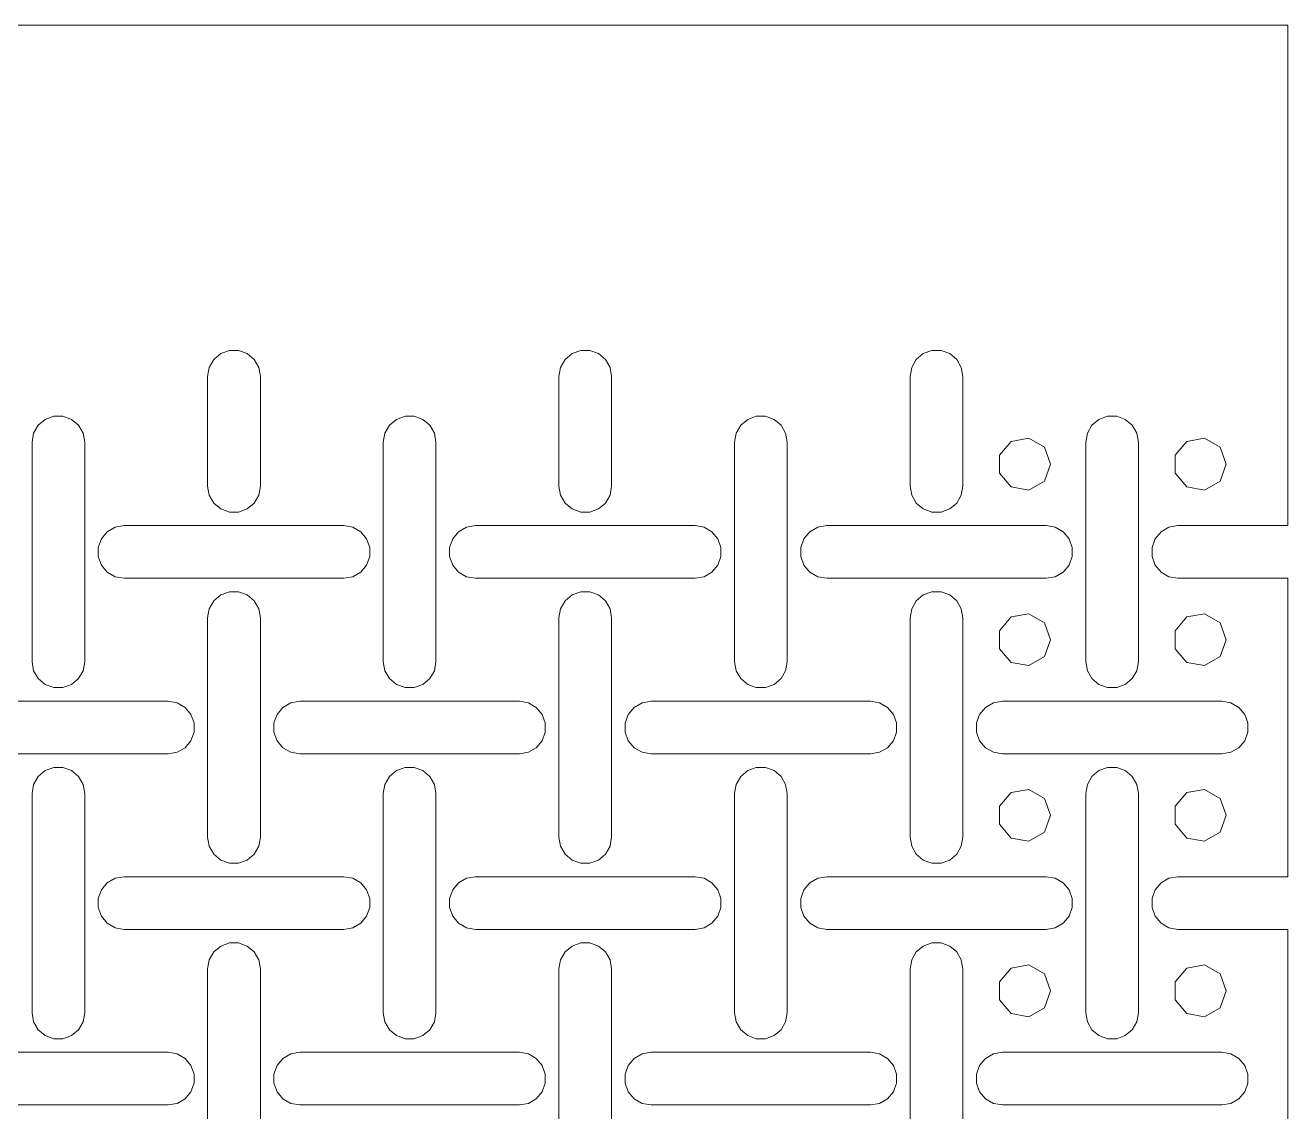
# Model space of a CAD drawing. Header units: metres. Extents: x 0 to 140, y 0 to 240.
# Drawn here: x 68.1 to 140, y 178.1 to 240 of the extents above; entities that cross this region are included whole.
import ezdxf

# ---------------------------------------------------------------- set-up
doc = ezdxf.new("R2010")
doc.units = ezdxf.units.M
doc.layers.add('TOP', color=1, linetype='Continuous', lineweight=0)

msp = doc.modelspace()

# ---------------------------------------------------------------- linework, layer by layer
at = {"layer": 'TOP'}
for p, q in [((140, 240), (0, 240)), ((140, 211.5), (140, 240)), ((79.25, 221.299), (79.74, 221.477)), ((79.74, 221.477), (80.26, 221.477)), ((80.26, 221.477), (80.75, 221.299)), ((99.25, 221.299), (99.74, 221.477)), ((99.74, 221.477), (100.26, 221.477)), ((100.26, 221.477), (100.75, 221.299)), ((119.25, 221.299), (119.74, 221.477)), ((119.74, 221.477), (120.26, 221.477)), ((120.26, 221.477), (120.75, 221.299)), ((78.59, 220.513), (78.851, 220.964)), ((78.851, 220.964), (79.25, 221.299)), ((80.75, 221.299), (81.149, 220.964)), ((81.149, 220.964), (81.41, 220.513)), ((98.59, 220.513), (98.851, 220.964)), ((98.851, 220.964), (99.25, 221.299)), ((100.75, 221.299), (101.149, 220.964)), ((101.149, 220.964), (101.41, 220.513)), ((118.59, 220.513), (118.851, 220.964)), ((118.851, 220.964), (119.25, 221.299)), ((120.75, 221.299), (121.149, 220.964)), ((121.149, 220.964), (121.41, 220.513)), ((78.5, 220), (78.59, 220.513)), ((78.5, 213.75), (78.5, 220)), ((81.41, 220.513), (81.5, 220)), ((81.5, 213.75), (81.5, 220)), ((98.5, 220), (98.59, 220.513)), ((98.5, 213.75), (98.5, 220)), ((101.41, 220.513), (101.5, 220)), ((101.5, 213.75), (101.5, 220)), ((118.5, 220), (118.59, 220.513)), ((118.5, 213.75), (118.5, 220)), ((121.41, 220.513), (121.5, 220)), ((121.5, 213.75), (121.5, 220)), ((68.59, 216.763), (68.851, 217.214)), ((68.851, 217.214), (69.25, 217.549)), ((69.25, 217.549), (69.74, 217.727)), ((69.74, 217.727), (70.26, 217.727)), ((70.26, 217.727), (70.75, 217.549)), ((70.75, 217.549), (71.149, 217.214)), ((71.149, 217.214), (71.41, 216.763)), ((88.59, 216.763), (88.851, 217.214)), ((88.851, 217.214), (89.25, 217.549)), ((89.25, 217.549), (89.74, 217.727)), ((89.74, 217.727), (90.26, 217.727)), ((90.26, 217.727), (90.75, 217.549)), ((90.75, 217.549), (91.149, 217.214)), ((91.149, 217.214), (91.41, 216.763)), ((108.59, 216.763), (108.851, 217.214)), ((108.851, 217.214), (109.25, 217.549)), ((109.25, 217.549), (109.74, 217.727)), ((109.74, 217.727), (110.26, 217.727)), ((110.26, 217.727), (110.75, 217.549)), ((110.75, 217.549), (111.149, 217.214)), ((111.149, 217.214), (111.41, 216.763)), ((128.59, 216.763), (128.851, 217.214)), ((128.851, 217.214), (129.25, 217.549)), ((129.25, 217.549), (129.74, 217.727)), ((129.74, 217.727), (130.26, 217.727)), ((130.26, 217.727), (130.75, 217.549)), ((130.75, 217.549), (131.149, 217.214)), ((131.149, 217.214), (131.41, 216.763)), ((68.5, 216.25), (68.59, 216.763)), ((71.41, 216.763), (71.5, 216.25)), ((88.5, 216.25), (88.59, 216.763)), ((91.41, 216.763), (91.5, 216.25)), ((108.5, 216.25), (108.59, 216.763)), ((111.41, 216.763), (111.5, 216.25)), ((125.26, 216.477), (124.25, 216.299)), ((126.149, 215.964), (125.26, 216.477)), ((128.5, 216.25), (128.59, 216.763)), ((131.41, 216.763), (131.5, 216.25)), ((135.26, 216.477), (134.25, 216.299)), ((136.149, 215.964), (135.26, 216.477)), ((68.5, 203.75), (68.5, 216.25)), ((71.5, 203.75), (71.5, 216.25)), ((88.5, 203.75), (88.5, 216.25)), ((91.5, 203.75), (91.5, 216.25)), ((108.5, 203.75), (108.5, 216.25)), ((111.5, 203.75), (111.5, 216.25)), ((124.25, 216.299), (123.59, 215.513)), ((126.5, 215), (126.149, 215.964)), ((128.5, 203.75), (128.5, 216.25)), ((131.5, 203.75), (131.5, 216.25)), ((134.25, 216.299), (133.59, 215.513)), ((136.5, 215), (136.149, 215.964)), ((123.59, 215.513), (123.59, 214.487)), ((126.149, 214.036), (126.5, 215)), ((133.59, 215.513), (133.59, 214.487)), ((136.149, 214.036), (136.5, 215)), ((123.59, 214.487), (124.25, 213.701)), ((133.59, 214.487), (134.25, 213.701)), ((78.5, 213.75), (78.59, 213.237)), ((81.41, 213.237), (81.5, 213.75)), ((98.5, 213.75), (98.59, 213.237)), ((101.41, 213.237), (101.5, 213.75)), ((118.5, 213.75), (118.59, 213.237)), ((121.41, 213.237), (121.5, 213.75)), ((124.25, 213.701), (125.26, 213.523)), ((125.26, 213.523), (126.149, 214.036)), ((134.25, 213.701), (135.26, 213.523)), ((135.26, 213.523), (136.149, 214.036)), ((78.59, 213.237), (78.851, 212.786)), ((78.851, 212.786), (79.25, 212.451)), ((80.75, 212.451), (81.149, 212.786)), ((81.149, 212.786), (81.41, 213.237)), ((98.59, 213.237), (98.851, 212.786)), ((98.851, 212.786), (99.25, 212.451)), ((100.75, 212.451), (101.149, 212.786)), ((101.149, 212.786), (101.41, 213.237)), ((118.59, 213.237), (118.851, 212.786)), ((118.851, 212.786), (119.25, 212.451)), ((120.75, 212.451), (121.149, 212.786)), ((121.149, 212.786), (121.41, 213.237)), ((79.25, 212.451), (79.74, 212.273)), ((79.74, 212.273), (80.26, 212.273)), ((80.26, 212.273), (80.75, 212.451)), ((99.25, 212.451), (99.74, 212.273)), ((99.74, 212.273), (100.26, 212.273)), ((100.26, 212.273), (100.75, 212.451)), ((119.25, 212.451), (119.74, 212.273)), ((119.74, 212.273), (120.26, 212.273)), ((120.26, 212.273), (120.75, 212.451)), ((72.786, 211.149), (73.237, 211.41)), ((73.237, 211.41), (73.75, 211.5)), ((73.75, 211.5), (86.25, 211.5)), ((86.25, 211.5), (86.763, 211.41)), ((86.763, 211.41), (87.214, 211.149)), ((92.786, 211.149), (93.237, 211.41)), ((93.237, 211.41), (93.75, 211.5)), ((93.75, 211.5), (106.25, 211.5)), ((106.25, 211.5), (106.763, 211.41)), ((106.763, 211.41), (107.214, 211.149)), ((112.786, 211.149), (113.237, 211.41)), ((113.237, 211.41), (113.75, 211.5)), ((113.75, 211.5), (126.25, 211.5)), ((126.25, 211.5), (126.763, 211.41)), ((126.763, 211.41), (127.214, 211.149)), ((132.786, 211.149), (133.237, 211.41)), ((133.237, 211.41), (133.75, 211.5)), ((133.75, 211.5), (140, 211.5)), ((72.273, 210.26), (72.451, 210.75)), ((72.451, 210.75), (72.786, 211.149)), ((87.214, 211.149), (87.549, 210.75)), ((87.549, 210.75), (87.727, 210.26)), ((92.273, 210.26), (92.451, 210.75)), ((92.451, 210.75), (92.786, 211.149)), ((107.214, 211.149), (107.549, 210.75)), ((107.549, 210.75), (107.727, 210.26)), ((112.273, 210.26), (112.451, 210.75)), ((112.451, 210.75), (112.786, 211.149)), ((127.214, 211.149), (127.549, 210.75)), ((127.549, 210.75), (127.727, 210.26)), ((132.273, 210.26), (132.451, 210.75)), ((132.451, 210.75), (132.786, 211.149)), ((72.273, 209.74), (72.273, 210.26)), ((87.727, 210.26), (87.727, 209.74)), ((92.273, 209.74), (92.273, 210.26)), ((107.727, 210.26), (107.727, 209.74)), ((112.273, 209.74), (112.273, 210.26)), ((127.727, 210.26), (127.727, 209.74)), ((132.273, 209.74), (132.273, 210.26)), ((72.451, 209.25), (72.273, 209.74)), ((72.786, 208.851), (72.451, 209.25)), ((87.549, 209.25), (87.214, 208.851)), ((87.727, 209.74), (87.549, 209.25)), ((92.451, 209.25), (92.273, 209.74)), ((92.786, 208.851), (92.451, 209.25)), ((107.549, 209.25), (107.214, 208.851)), ((107.727, 209.74), (107.549, 209.25)), ((112.451, 209.25), (112.273, 209.74)), ((112.786, 208.851), (112.451, 209.25)), ((127.549, 209.25), (127.214, 208.851)), ((127.727, 209.74), (127.549, 209.25)), ((132.451, 209.25), (132.273, 209.74)), ((132.786, 208.851), (132.451, 209.25)), ((73.237, 208.59), (72.786, 208.851)), ((73.75, 208.5), (73.237, 208.59)), ((73.75, 208.5), (86.25, 208.5)), ((86.763, 208.59), (86.25, 208.5)), ((87.214, 208.851), (86.763, 208.59)), ((93.237, 208.59), (92.786, 208.851)), ((93.75, 208.5), (93.237, 208.59)), ((93.75, 208.5), (106.25, 208.5)), ((106.763, 208.59), (106.25, 208.5)), ((107.214, 208.851), (106.763, 208.59)), ((113.237, 208.59), (112.786, 208.851)), ((113.75, 208.5), (113.237, 208.59)), ((113.75, 208.5), (126.25, 208.5)), ((126.763, 208.59), (126.25, 208.5)), ((127.214, 208.851), (126.763, 208.59)), ((133.237, 208.59), (132.786, 208.851)), ((133.75, 208.5), (133.237, 208.59)), ((133.75, 208.5), (140, 208.5)), ((140, 191.5), (140, 208.5)), ((78.59, 206.763), (78.851, 207.214)), ((78.851, 207.214), (79.25, 207.549)), ((79.25, 207.549), (79.74, 207.727)), ((79.74, 207.727), (80.26, 207.727)), ((80.26, 207.727), (80.75, 207.549)), ((80.75, 207.549), (81.149, 207.214)), ((81.149, 207.214), (81.41, 206.763)), ((98.59, 206.763), (98.851, 207.214)), ((98.851, 207.214), (99.25, 207.549)), ((99.25, 207.549), (99.74, 207.727)), ((99.74, 207.727), (100.26, 207.727)), ((100.26, 207.727), (100.75, 207.549)), ((100.75, 207.549), (101.149, 207.214)), ((101.149, 207.214), (101.41, 206.763)), ((118.59, 206.763), (118.851, 207.214)), ((118.851, 207.214), (119.25, 207.549)), ((119.25, 207.549), (119.74, 207.727)), ((119.74, 207.727), (120.26, 207.727)), ((120.26, 207.727), (120.75, 207.549)), ((120.75, 207.549), (121.149, 207.214)), ((121.149, 207.214), (121.41, 206.763)), ((78.5, 206.25), (78.59, 206.763)), ((81.41, 206.763), (81.5, 206.25)), ((98.5, 206.25), (98.59, 206.763)), ((101.41, 206.763), (101.5, 206.25)), ((118.5, 206.25), (118.59, 206.763)), ((121.41, 206.763), (121.5, 206.25)), ((125.26, 206.477), (124.25, 206.299)), ((126.149, 205.964), (125.26, 206.477)), ((135.26, 206.477), (134.25, 206.299)), ((136.149, 205.964), (135.26, 206.477)), ((78.5, 193.75), (78.5, 206.25)), ((81.5, 193.75), (81.5, 206.25)), ((98.5, 193.75), (98.5, 206.25)), ((101.5, 193.75), (101.5, 206.25)), ((118.5, 193.75), (118.5, 206.25)), ((121.5, 193.75), (121.5, 206.25)), ((124.25, 206.299), (123.59, 205.513)), ((126.5, 205), (126.149, 205.964)), ((134.25, 206.299), (133.59, 205.513)), ((136.5, 205), (136.149, 205.964)), ((123.59, 205.513), (123.59, 204.487)), ((126.149, 204.036), (126.5, 205)), ((133.59, 205.513), (133.59, 204.487)), ((136.149, 204.036), (136.5, 205)), ((123.59, 204.487), (124.25, 203.701)), ((133.59, 204.487), (134.25, 203.701)), ((68.5, 203.75), (68.59, 203.237)), ((71.41, 203.237), (71.5, 203.75)), ((88.5, 203.75), (88.59, 203.237)), ((91.41, 203.237), (91.5, 203.75)), ((108.5, 203.75), (108.59, 203.237)), ((111.41, 203.237), (111.5, 203.75)), ((124.25, 203.701), (125.26, 203.523)), ((125.26, 203.523), (126.149, 204.036)), ((128.5, 203.75), (128.59, 203.237)), ((131.41, 203.237), (131.5, 203.75)), ((134.25, 203.701), (135.26, 203.523)), ((135.26, 203.523), (136.149, 204.036)), ((68.59, 203.237), (68.851, 202.786)), ((68.851, 202.786), (69.25, 202.451)), ((70.75, 202.451), (71.149, 202.786)), ((71.149, 202.786), (71.41, 203.237)), ((88.59, 203.237), (88.851, 202.786)), ((88.851, 202.786), (89.25, 202.451)), ((90.75, 202.451), (91.149, 202.786)), ((91.149, 202.786), (91.41, 203.237)), ((108.59, 203.237), (108.851, 202.786)), ((108.851, 202.786), (109.25, 202.451)), ((110.75, 202.451), (111.149, 202.786)), ((111.149, 202.786), (111.41, 203.237)), ((128.59, 203.237), (128.851, 202.786)), ((128.851, 202.786), (129.25, 202.451)), ((130.75, 202.451), (131.149, 202.786)), ((131.149, 202.786), (131.41, 203.237)), ((69.25, 202.451), (69.74, 202.273)), ((69.74, 202.273), (70.26, 202.273)), ((70.26, 202.273), (70.75, 202.451)), ((89.25, 202.451), (89.74, 202.273)), ((89.74, 202.273), (90.26, 202.273)), ((90.26, 202.273), (90.75, 202.451)), ((109.25, 202.451), (109.74, 202.273)), ((109.74, 202.273), (110.26, 202.273)), ((110.26, 202.273), (110.75, 202.451)), ((129.25, 202.451), (129.74, 202.273)), ((129.74, 202.273), (130.26, 202.273)), ((130.26, 202.273), (130.75, 202.451)), ((63.75, 201.5), (76.25, 201.5)), ((76.25, 201.5), (76.763, 201.41)), ((76.763, 201.41), (77.214, 201.149)), ((82.786, 201.149), (83.237, 201.41)), ((83.237, 201.41), (83.75, 201.5)), ((83.75, 201.5), (96.25, 201.5)), ((96.25, 201.5), (96.763, 201.41)), ((96.763, 201.41), (97.214, 201.149)), ((102.786, 201.149), (103.237, 201.41)), ((103.237, 201.41), (103.75, 201.5)), ((103.75, 201.5), (116.25, 201.5)), ((116.25, 201.5), (116.763, 201.41)), ((116.763, 201.41), (117.214, 201.149)), ((122.786, 201.149), (123.237, 201.41)), ((123.237, 201.41), (123.75, 201.5)), ((123.75, 201.5), (136.25, 201.5)), ((136.25, 201.5), (136.763, 201.41)), ((136.763, 201.41), (137.214, 201.149)), ((77.214, 201.149), (77.549, 200.75)), ((77.549, 200.75), (77.727, 200.26)), ((82.273, 200.26), (82.451, 200.75)), ((82.451, 200.75), (82.786, 201.149)), ((97.214, 201.149), (97.549, 200.75)), ((97.549, 200.75), (97.727, 200.26)), ((102.273, 200.26), (102.451, 200.75)), ((102.451, 200.75), (102.786, 201.149)), ((117.214, 201.149), (117.549, 200.75)), ((117.549, 200.75), (117.727, 200.26)), ((122.273, 200.26), (122.451, 200.75)), ((122.451, 200.75), (122.786, 201.149)), ((137.214, 201.149), (137.549, 200.75)), ((137.549, 200.75), (137.727, 200.26)), ((77.727, 200.26), (77.727, 199.74)), ((82.273, 199.74), (82.273, 200.26)), ((97.727, 200.26), (97.727, 199.74)), ((102.273, 199.74), (102.273, 200.26)), ((117.727, 200.26), (117.727, 199.74)), ((122.273, 199.74), (122.273, 200.26)), ((137.727, 200.26), (137.727, 199.74)), ((77.549, 199.25), (77.214, 198.851)), ((77.727, 199.74), (77.549, 199.25)), ((82.451, 199.25), (82.273, 199.74)), ((82.786, 198.851), (82.451, 199.25)), ((97.549, 199.25), (97.214, 198.851)), ((97.727, 199.74), (97.549, 199.25)), ((102.451, 199.25), (102.273, 199.74)), ((102.786, 198.851), (102.451, 199.25)), ((117.549, 199.25), (117.214, 198.851)), ((117.727, 199.74), (117.549, 199.25)), ((122.451, 199.25), (122.273, 199.74)), ((122.786, 198.851), (122.451, 199.25)), ((137.549, 199.25), (137.214, 198.851)), ((137.727, 199.74), (137.549, 199.25)), ((63.75, 198.5), (76.25, 198.5)), ((76.763, 198.59), (76.25, 198.5)), ((77.214, 198.851), (76.763, 198.59)), ((83.237, 198.59), (82.786, 198.851)), ((83.75, 198.5), (83.237, 198.59)), ((83.75, 198.5), (96.25, 198.5)), ((96.763, 198.59), (96.25, 198.5)), ((97.214, 198.851), (96.763, 198.59)), ((103.237, 198.59), (102.786, 198.851)), ((103.75, 198.5), (103.237, 198.59)), ((103.75, 198.5), (116.25, 198.5)), ((116.763, 198.59), (116.25, 198.5)), ((117.214, 198.851), (116.763, 198.59)), ((123.237, 198.59), (122.786, 198.851)), ((123.75, 198.5), (123.237, 198.59)), ((123.75, 198.5), (136.25, 198.5)), ((136.763, 198.59), (136.25, 198.5)), ((137.214, 198.851), (136.763, 198.59)), ((69.25, 197.549), (69.74, 197.727)), ((69.74, 197.727), (70.26, 197.727)), ((70.26, 197.727), (70.75, 197.549)), ((89.25, 197.549), (89.74, 197.727)), ((89.74, 197.727), (90.26, 197.727)), ((90.26, 197.727), (90.75, 197.549)), ((109.25, 197.549), (109.74, 197.727)), ((109.74, 197.727), (110.26, 197.727)), ((110.26, 197.727), (110.75, 197.549)), ((129.25, 197.549), (129.74, 197.727)), ((129.74, 197.727), (130.26, 197.727)), ((130.26, 197.727), (130.75, 197.549)), ((68.59, 196.763), (68.851, 197.214)), ((68.851, 197.214), (69.25, 197.549)), ((70.75, 197.549), (71.149, 197.214)), ((71.149, 197.214), (71.41, 196.763)), ((88.59, 196.763), (88.851, 197.214)), ((88.851, 197.214), (89.25, 197.549)), ((90.75, 197.549), (91.149, 197.214)), ((91.149, 197.214), (91.41, 196.763)), ((108.59, 196.763), (108.851, 197.214)), ((108.851, 197.214), (109.25, 197.549)), ((110.75, 197.549), (111.149, 197.214)), ((111.149, 197.214), (111.41, 196.763)), ((128.59, 196.763), (128.851, 197.214)), ((128.851, 197.214), (129.25, 197.549)), ((130.75, 197.549), (131.149, 197.214)), ((131.149, 197.214), (131.41, 196.763)), ((68.5, 196.25), (68.59, 196.763)), ((68.5, 183.75), (68.5, 196.25)), ((71.41, 196.763), (71.5, 196.25)), ((71.5, 183.75), (71.5, 196.25)), ((88.5, 196.25), (88.59, 196.763)), ((88.5, 183.75), (88.5, 196.25)), ((91.41, 196.763), (91.5, 196.25)), ((91.5, 183.75), (91.5, 196.25)), ((108.5, 196.25), (108.59, 196.763)), ((108.5, 183.75), (108.5, 196.25)), ((111.41, 196.763), (111.5, 196.25)), ((111.5, 183.75), (111.5, 196.25)), ((124.25, 196.299), (123.59, 195.513)), ((125.26, 196.477), (124.25, 196.299)), ((126.149, 195.964), (125.26, 196.477)), ((128.5, 196.25), (128.59, 196.763)), ((128.5, 183.75), (128.5, 196.25)), ((131.41, 196.763), (131.5, 196.25)), ((131.5, 183.75), (131.5, 196.25)), ((134.25, 196.299), (133.59, 195.513)), ((135.26, 196.477), (134.25, 196.299)), ((136.149, 195.964), (135.26, 196.477)), ((126.5, 195), (126.149, 195.964)), ((136.5, 195), (136.149, 195.964)), ((123.59, 195.513), (123.59, 194.487)), ((126.149, 194.036), (126.5, 195)), ((133.59, 195.513), (133.59, 194.487)), ((136.149, 194.036), (136.5, 195)), ((123.59, 194.487), (124.25, 193.701)), ((133.59, 194.487), (134.25, 193.701)), ((78.5, 193.75), (78.59, 193.237)), ((81.41, 193.237), (81.5, 193.75)), ((98.5, 193.75), (98.59, 193.237)), ((101.41, 193.237), (101.5, 193.75)), ((118.5, 193.75), (118.59, 193.237)), ((121.41, 193.237), (121.5, 193.75)), ((124.25, 193.701), (125.26, 193.523)), ((125.26, 193.523), (126.149, 194.036)), ((134.25, 193.701), (135.26, 193.523)), ((135.26, 193.523), (136.149, 194.036)), ((78.59, 193.237), (78.851, 192.786)), ((78.851, 192.786), (79.25, 192.451)), ((80.75, 192.451), (81.149, 192.786)), ((81.149, 192.786), (81.41, 193.237)), ((98.59, 193.237), (98.851, 192.786)), ((98.851, 192.786), (99.25, 192.451)), ((100.75, 192.451), (101.149, 192.786)), ((101.149, 192.786), (101.41, 193.237)), ((118.59, 193.237), (118.851, 192.786)), ((118.851, 192.786), (119.25, 192.451)), ((120.75, 192.451), (121.149, 192.786)), ((121.149, 192.786), (121.41, 193.237)), ((79.25, 192.451), (79.74, 192.273)), ((79.74, 192.273), (80.26, 192.273)), ((80.26, 192.273), (80.75, 192.451)), ((99.25, 192.451), (99.74, 192.273)), ((99.74, 192.273), (100.26, 192.273)), ((100.26, 192.273), (100.75, 192.451)), ((119.25, 192.451), (119.74, 192.273)), ((119.74, 192.273), (120.26, 192.273)), ((120.26, 192.273), (120.75, 192.451)), ((72.786, 191.149), (73.237, 191.41)), ((73.237, 191.41), (73.75, 191.5)), ((73.75, 191.5), (86.25, 191.5)), ((86.25, 191.5), (86.763, 191.41)), ((86.763, 191.41), (87.214, 191.149)), ((92.786, 191.149), (93.237, 191.41)), ((93.237, 191.41), (93.75, 191.5)), ((93.75, 191.5), (106.25, 191.5)), ((106.25, 191.5), (106.763, 191.41)), ((106.763, 191.41), (107.214, 191.149)), ((112.786, 191.149), (113.237, 191.41)), ((113.237, 191.41), (113.75, 191.5)), ((113.75, 191.5), (126.25, 191.5)), ((126.25, 191.5), (126.763, 191.41)), ((126.763, 191.41), (127.214, 191.149)), ((132.786, 191.149), (133.237, 191.41)), ((133.237, 191.41), (133.75, 191.5)), ((133.75, 191.5), (140, 191.5)), ((72.273, 190.26), (72.451, 190.75)), ((72.451, 190.75), (72.786, 191.149)), ((87.214, 191.149), (87.549, 190.75)), ((87.549, 190.75), (87.727, 190.26)), ((92.273, 190.26), (92.451, 190.75)), ((92.451, 190.75), (92.786, 191.149)), ((107.214, 191.149), (107.549, 190.75)), ((107.549, 190.75), (107.727, 190.26)), ((112.273, 190.26), (112.451, 190.75)), ((112.451, 190.75), (112.786, 191.149)), ((127.214, 191.149), (127.549, 190.75)), ((127.549, 190.75), (127.727, 190.26)), ((132.273, 190.26), (132.451, 190.75)), ((132.451, 190.75), (132.786, 191.149)), ((72.273, 189.74), (72.273, 190.26)), ((87.727, 190.26), (87.727, 189.74)), ((92.273, 189.74), (92.273, 190.26)), ((107.727, 190.26), (107.727, 189.74)), ((112.273, 189.74), (112.273, 190.26)), ((127.727, 190.26), (127.727, 189.74)), ((132.273, 189.74), (132.273, 190.26)), ((72.451, 189.25), (72.273, 189.74)), ((72.786, 188.851), (72.451, 189.25)), ((87.549, 189.25), (87.214, 188.851)), ((87.727, 189.74), (87.549, 189.25)), ((92.451, 189.25), (92.273, 189.74)), ((92.786, 188.851), (92.451, 189.25)), ((107.549, 189.25), (107.214, 188.851)), ((107.727, 189.74), (107.549, 189.25)), ((112.451, 189.25), (112.273, 189.74)), ((112.786, 188.851), (112.451, 189.25)), ((127.549, 189.25), (127.214, 188.851)), ((127.727, 189.74), (127.549, 189.25)), ((132.451, 189.25), (132.273, 189.74)), ((132.786, 188.851), (132.451, 189.25)), ((73.237, 188.59), (72.786, 188.851)), ((73.75, 188.5), (73.237, 188.59)), ((73.75, 188.5), (86.25, 188.5)), ((86.763, 188.59), (86.25, 188.5)), ((87.214, 188.851), (86.763, 188.59)), ((93.237, 188.59), (92.786, 188.851)), ((93.75, 188.5), (93.237, 188.59)), ((93.75, 188.5), (106.25, 188.5)), ((106.763, 188.59), (106.25, 188.5)), ((107.214, 188.851), (106.763, 188.59)), ((113.237, 188.59), (112.786, 188.851)), ((113.75, 188.5), (113.237, 188.59)), ((113.75, 188.5), (126.25, 188.5)), ((126.763, 188.59), (126.25, 188.5)), ((127.214, 188.851), (126.763, 188.59)), ((133.237, 188.59), (132.786, 188.851)), ((133.75, 188.5), (133.237, 188.59)), ((133.75, 188.5), (140, 188.5)), ((140, 171.5), (140, 188.5)), ((79.25, 187.549), (79.74, 187.727)), ((79.74, 187.727), (80.26, 187.727)), ((80.26, 187.727), (80.75, 187.549)), ((99.25, 187.549), (99.74, 187.727)), ((99.74, 187.727), (100.26, 187.727)), ((100.26, 187.727), (100.75, 187.549)), ((119.25, 187.549), (119.74, 187.727)), ((119.74, 187.727), (120.26, 187.727)), ((120.26, 187.727), (120.75, 187.549)), ((78.59, 186.763), (78.851, 187.214)), ((78.851, 187.214), (79.25, 187.549)), ((80.75, 187.549), (81.149, 187.214)), ((81.149, 187.214), (81.41, 186.763)), ((98.59, 186.763), (98.851, 187.214)), ((98.851, 187.214), (99.25, 187.549)), ((100.75, 187.549), (101.149, 187.214)), ((101.149, 187.214), (101.41, 186.763)), ((118.59, 186.763), (118.851, 187.214)), ((118.851, 187.214), (119.25, 187.549)), ((120.75, 187.549), (121.149, 187.214)), ((121.149, 187.214), (121.41, 186.763)), ((78.5, 186.25), (78.59, 186.763)), ((78.5, 173.75), (78.5, 186.25)), ((81.41, 186.763), (81.5, 186.25)), ((81.5, 173.75), (81.5, 186.25)), ((98.5, 186.25), (98.59, 186.763)), ((98.5, 173.75), (98.5, 186.25)), ((101.41, 186.763), (101.5, 186.25)), ((101.5, 173.75), (101.5, 186.25)), ((118.5, 186.25), (118.59, 186.763)), ((118.5, 173.75), (118.5, 186.25)), ((121.41, 186.763), (121.5, 186.25)), ((121.5, 173.75), (121.5, 186.25)), ((124.25, 186.299), (123.59, 185.513)), ((125.26, 186.477), (124.25, 186.299)), ((126.149, 185.964), (125.26, 186.477)), ((134.25, 186.299), (133.59, 185.513)), ((135.26, 186.477), (134.25, 186.299)), ((136.149, 185.964), (135.26, 186.477)), ((123.59, 185.513), (123.59, 184.487)), ((126.5, 185), (126.149, 185.964)), ((133.59, 185.513), (133.59, 184.487)), ((136.5, 185), (136.149, 185.964)), ((126.149, 184.036), (126.5, 185)), ((136.149, 184.036), (136.5, 185)), ((123.59, 184.487), (124.25, 183.701)), ((125.26, 183.523), (126.149, 184.036)), ((133.59, 184.487), (134.25, 183.701)), ((135.26, 183.523), (136.149, 184.036)), ((68.5, 183.75), (68.59, 183.237)), ((71.41, 183.237), (71.5, 183.75)), ((88.5, 183.75), (88.59, 183.237)), ((91.41, 183.237), (91.5, 183.75)), ((108.5, 183.75), (108.59, 183.237)), ((111.41, 183.237), (111.5, 183.75)), ((124.25, 183.701), (125.26, 183.523)), ((128.5, 183.75), (128.59, 183.237)), ((131.41, 183.237), (131.5, 183.75)), ((134.25, 183.701), (135.26, 183.523)), ((68.59, 183.237), (68.851, 182.786)), ((68.851, 182.786), (69.25, 182.451)), ((70.75, 182.451), (71.149, 182.786)), ((71.149, 182.786), (71.41, 183.237)), ((88.59, 183.237), (88.851, 182.786)), ((88.851, 182.786), (89.25, 182.451)), ((90.75, 182.451), (91.149, 182.786)), ((91.149, 182.786), (91.41, 183.237)), ((108.59, 183.237), (108.851, 182.786)), ((108.851, 182.786), (109.25, 182.451)), ((110.75, 182.451), (111.149, 182.786)), ((111.149, 182.786), (111.41, 183.237)), ((128.59, 183.237), (128.851, 182.786)), ((128.851, 182.786), (129.25, 182.451)), ((130.75, 182.451), (131.149, 182.786)), ((131.149, 182.786), (131.41, 183.237)), ((69.25, 182.451), (69.74, 182.273)), ((69.74, 182.273), (70.26, 182.273)), ((70.26, 182.273), (70.75, 182.451)), ((89.25, 182.451), (89.74, 182.273)), ((89.74, 182.273), (90.26, 182.273)), ((90.26, 182.273), (90.75, 182.451)), ((109.25, 182.451), (109.74, 182.273)), ((109.74, 182.273), (110.26, 182.273)), ((110.26, 182.273), (110.75, 182.451)), ((129.25, 182.451), (129.74, 182.273)), ((129.74, 182.273), (130.26, 182.273)), ((130.26, 182.273), (130.75, 182.451)), ((63.75, 181.5), (76.25, 181.5)), ((76.25, 181.5), (76.763, 181.41)), ((76.763, 181.41), (77.214, 181.149)), ((82.786, 181.149), (83.237, 181.41)), ((83.237, 181.41), (83.75, 181.5)), ((83.75, 181.5), (96.25, 181.5)), ((96.25, 181.5), (96.763, 181.41)), ((96.763, 181.41), (97.214, 181.149)), ((102.786, 181.149), (103.237, 181.41)), ((103.237, 181.41), (103.75, 181.5)), ((103.75, 181.5), (116.25, 181.5)), ((116.25, 181.5), (116.763, 181.41)), ((116.763, 181.41), (117.214, 181.149)), ((122.786, 181.149), (123.237, 181.41)), ((123.237, 181.41), (123.75, 181.5)), ((123.75, 181.5), (136.25, 181.5)), ((136.25, 181.5), (136.763, 181.41)), ((136.763, 181.41), (137.214, 181.149)), ((77.214, 181.149), (77.549, 180.75)), ((77.549, 180.75), (77.727, 180.26)), ((82.273, 180.26), (82.451, 180.75)), ((82.451, 180.75), (82.786, 181.149)), ((97.214, 181.149), (97.549, 180.75)), ((97.549, 180.75), (97.727, 180.26)), ((102.273, 180.26), (102.451, 180.75)), ((102.451, 180.75), (102.786, 181.149)), ((117.214, 181.149), (117.549, 180.75)), ((117.549, 180.75), (117.727, 180.26)), ((122.273, 180.26), (122.451, 180.75)), ((122.451, 180.75), (122.786, 181.149)), ((137.214, 181.149), (137.549, 180.75)), ((137.549, 180.75), (137.727, 180.26)), ((77.727, 179.74), (77.549, 179.25)), ((77.727, 180.26), (77.727, 179.74)), ((82.273, 179.74), (82.273, 180.26)), ((82.451, 179.25), (82.273, 179.74)), ((97.727, 179.74), (97.549, 179.25)), ((97.727, 180.26), (97.727, 179.74)), ((102.273, 179.74), (102.273, 180.26)), ((102.451, 179.25), (102.273, 179.74)), ((117.727, 179.74), (117.549, 179.25)), ((117.727, 180.26), (117.727, 179.74)), ((122.273, 179.74), (122.273, 180.26)), ((122.451, 179.25), (122.273, 179.74)), ((137.727, 179.74), (137.549, 179.25)), ((137.727, 180.26), (137.727, 179.74)), ((77.549, 179.25), (77.214, 178.851)), ((82.786, 178.851), (82.451, 179.25)), ((97.549, 179.25), (97.214, 178.851)), ((102.786, 178.851), (102.451, 179.25)), ((117.549, 179.25), (117.214, 178.851)), ((122.786, 178.851), (122.451, 179.25)), ((137.549, 179.25), (137.214, 178.851)), ((63.75, 178.5), (76.25, 178.5)), ((76.763, 178.59), (76.25, 178.5)), ((77.214, 178.851), (76.763, 178.59)), ((83.237, 178.59), (82.786, 178.851)), ((83.75, 178.5), (83.237, 178.59)), ((83.75, 178.5), (96.25, 178.5)), ((96.763, 178.59), (96.25, 178.5)), ((97.214, 178.851), (96.763, 178.59)), ((103.237, 178.59), (102.786, 178.851)), ((103.75, 178.5), (103.237, 178.59)), ((103.75, 178.5), (116.25, 178.5)), ((116.763, 178.59), (116.25, 178.5)), ((117.214, 178.851), (116.763, 178.59)), ((123.237, 178.59), (122.786, 178.851)), ((123.75, 178.5), (123.237, 178.59)), ((123.75, 178.5), (136.25, 178.5)), ((136.763, 178.59), (136.25, 178.5)), ((137.214, 178.851), (136.763, 178.59))]:
    msp.add_line(p, q, dxfattribs=at)

doc.saveas('drawing.dxf')
